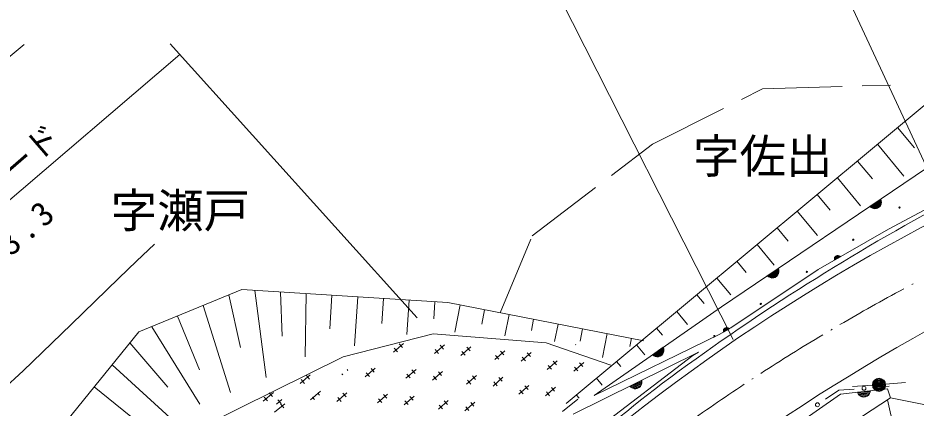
# Model space of a CAD drawing. Units: millimetres, scale not verified. Extents: x -61140 to 578860, y -202464 to 157536.
# Drawn here: x 149594 to 217233, y 68746 to 98101 of the extents above; entities that cross this region are included whole.
import ezdxf
from ezdxf.enums import TextEntityAlignment as Align

# ---------------------------------------------------------------- set-up
doc = ezdxf.new("R2010")
doc.units = ezdxf.units.MM
doc.header["$LTSCALE"] = 1000
doc.linetypes.add('DASHED', pattern=[7.5, 6, -1.5])
doc.layers.add('S-BGD', color=7, linetype='Continuous', lineweight=13)
doc.styles.add('ＭＳ ゴシック', font='')
doc.styles.get('ＭＳ ゴシック').set_extended_font_data('MS Gothic')

msp = doc.modelspace()

# ---------------------------------------------------------------- linework, layer by layer
at = {"layer": 'S-BGD'}
for p, q in [((203461, 73911), (190103, 100254)), ((218501, 85868), (212149, 99507)), ((147686, 94128), (150057, 96108)), ((161045, 96165), (179662, 75521)), ((135546, 72962), (161785, 95345)), ((190892, 69096), (219626, 92994)), ((215845, 89849), (217108, 88331)), ((214333, 88591), (216320, 86202)), ((212821, 87334), (213942, 85985)), ((202591, 76361), (218032, 86785)), ((211308, 86076), (213060, 83970)), ((209796, 84818), (210777, 83639)), ((213757, 83900), (214586, 84459)), ((213852, 83825), (213757, 83900)), ((214600, 84393), (213813, 83862)), ((213868, 83824), (214614, 84327)), ((214618, 84255), (213937, 83794)), ((214009, 83768), (214612, 84175)), ((214597, 84090), (214096, 83751)), ((214228, 83765), (214537, 83973)), ((214471, 83875), (214342, 83788)), ((214547, 83971), (214471, 83875)), ((214605, 84083), (214547, 83971)), ((214586, 84459), (214617, 84341)), ((214624, 84228), (214605, 84083)), ((214617, 84341), (214624, 84228)), ((208284, 83560), (209800, 81737)), ((213957, 83778), (213852, 83825)), ((214099, 83741), (213957, 83778)), ((214224, 83753), (214099, 83741)), ((214342, 83788), (214224, 83753)), ((218216, 83840), (215168, 82217)), ((206771, 82303), (207611, 81293)), ((215168, 82217), (209863, 79169)), ((158532, 79796), (159877, 81089)), ((205259, 81045), (206540, 79504)), ((211087, 79939), (211088, 79995)), ((211099, 79879), (211087, 79939)), ((211088, 79995), (211103, 80067)), ((211479, 80170), (211089, 79946)), ((211090, 79982), (211446, 80187)), ((211094, 79912), (211506, 80149)), ((211411, 80203), (211096, 80022)), ((211532, 80128), (211099, 79879)), ((211103, 80067), (211136, 80121)), ((211106, 80064), (211369, 80214)), ((211136, 80121), (211177, 80166)), ((211302, 80212), (211141, 80119)), ((211177, 80166), (211244, 80205)), ((211244, 80205), (211305, 80218)), ((211305, 80218), (211367, 80219)), ((211367, 80219), (211437, 80196)), ((211437, 80196), (211487, 80169)), ((211487, 80169), (211532, 80128)), ((157195, 78509), (158532, 79796)), ((209863, 79169), (203292, 74775)), ((203747, 79787), (204445, 78947)), ((206036, 78688), (206865, 79247)), ((206880, 79181), (206092, 78650)), ((206865, 79247), (206896, 79129)), ((153595, 75035), (157195, 78509)), ((202234, 78529), (203281, 77271)), ((206132, 78613), (206036, 78688)), ((206236, 78566), (206132, 78613)), ((206148, 78612), (206894, 79116)), ((206898, 79043), (206216, 78583)), ((206379, 78529), (206236, 78566)), ((206288, 78556), (206891, 78963)), ((206876, 78878), (206375, 78539)), ((206503, 78541), (206379, 78529)), ((206622, 78576), (206503, 78541)), ((206507, 78553), (206816, 78761)), ((206750, 78663), (206622, 78576)), ((206827, 78759), (206750, 78663)), ((206884, 78871), (206827, 78759)), ((206903, 79016), (206884, 78871)), ((206896, 79129), (206903, 79016)), ((158701, 74468), (166455, 77660)), ((165486, 77261), (166346, 73294)), ((166455, 77660), (181964, 76683)), ((167425, 77599), (168299, 71054)), ((169363, 77476), (169505, 74156)), ((171302, 77354), (171229, 72605)), ((173240, 77232), (173081, 74698)), ((175179, 77110), (174947, 73431)), ((200722, 77271), (201279, 76602)), ((163548, 76463), (165600, 69905)), ((177117, 76988), (176999, 75107)), ((179056, 76866), (178893, 74276)), ((180994, 76744), (180913, 75449)), ((181964, 76683), (196731, 73811)), ((182887, 76504), (182490, 74461)), ((184733, 76145), (184519, 75048)), ((186579, 75786), (186265, 74173)), ((192988, 69698), (202591, 76361)), ((199210, 76014), (200021, 75038)), ((161609, 75665), (163270, 71629)), ((188424, 75427), (188261, 74588)), ((149981, 71554), (153595, 75035)), ((151981, 66197), (158701, 74468)), ((159671, 74867), (163302, 69044)), ((190270, 75068), (190014, 73751)), ((192116, 74709), (191934, 73770)), ((197697, 74756), (198128, 74239)), ((203292, 74775), (202460, 74300)), ((202727, 74575), (202742, 74647)), ((202727, 74518), (202727, 74575)), ((202738, 74458), (202727, 74518)), ((202729, 74561), (203086, 74765)), ((203119, 74748), (202729, 74525)), ((202733, 74492), (203146, 74727)), ((203051, 74781), (202736, 74601)), ((203172, 74706), (202738, 74458)), ((202742, 74647), (202775, 74700)), ((202746, 74643), (203009, 74793)), ((202775, 74700), (202817, 74745)), ((202942, 74791), (202780, 74699)), ((202817, 74745), (202884, 74784)), ((202884, 74784), (202945, 74797)), ((202945, 74797), (203007, 74798)), ((203007, 74798), (203077, 74774)), ((203077, 74774), (203127, 74747)), ((203127, 74747), (203172, 74706)), ((174093, 72608), (180871, 74331)), ((180871, 74331), (189372, 73642)), ((202460, 74300), (192988, 69698)), ((193962, 74350), (193610, 72539)), ((195808, 73991), (195688, 73373)), ((158029, 73641), (160890, 70307)), ((178626, 73611), (177873, 72952)), ((178186, 72974), (177939, 73256)), ((178316, 73585), (178563, 73303)), ((181715, 73492), (180958, 72838)), ((181271, 72858), (181026, 73141)), ((181404, 73468), (181650, 73185)), ((183709, 73347), (182953, 72693)), ((183399, 73323), (183644, 73040)), ((186251, 73060), (185500, 72399)), ((189372, 73642), (194254, 71976)), ((191605, 73526), (191586, 73510)), ((196185, 73498), (196807, 72750)), ((197379, 72745), (198200, 73315)), ((198215, 73249), (197435, 72708)), ((197491, 72670), (198230, 73184)), ((198235, 73111), (197559, 72642)), ((198200, 73315), (198233, 73197)), ((198241, 73085), (198224, 72939)), ((198233, 73197), (198241, 73085)), ((174093, 72608), (163640, 67439)), ((183266, 72713), (183021, 72996)), ((185814, 72422), (185566, 72703)), ((185941, 73034), (186189, 72752)), ((188247, 72933), (187496, 72272)), ((187810, 72295), (187562, 72576)), ((187937, 72907), (188185, 72625)), ((191400, 68292), (200850, 72954)), ((200419, 72700), (192838, 66914)), ((197475, 72672), (197379, 72745)), ((197580, 72626), (197475, 72672)), ((197723, 72591), (197580, 72626)), ((197632, 72616), (198230, 73031)), ((198216, 72945), (197719, 72600)), ((197847, 72604), (197723, 72591)), ((197965, 72640), (197847, 72604)), ((197851, 72616), (198157, 72829)), ((198092, 72729), (197965, 72640)), ((198168, 72827), (198092, 72729)), ((198224, 72939), (198168, 72827)), ((200850, 72954), (200419, 72700)), ((156685, 71987), (162211, 66976)), ((176497, 71748), (175745, 71090)), ((176187, 71723), (176434, 71441)), ((190210, 72306), (189457, 71648)), ((189770, 71669), (189523, 71952)), ((189900, 72281), (190147, 71999)), ((192205, 72172), (191453, 71514)), ((191766, 71536), (191519, 71818)), ((191895, 72147), (192142, 71865)), ((194673, 72240), (194989, 71860)), ((148392, 70088), (149981, 71554)), ((171614, 71234), (170857, 70581)), ((171304, 71211), (171549, 70927)), ((174062, 71244), (173986, 71331)), ((174377, 71644), (174438, 71574)), ((176058, 71111), (175811, 71394)), ((179575, 71642), (178819, 70988)), ((179132, 71008), (178887, 71291)), ((179265, 71618), (179510, 71335)), ((181570, 71497), (180813, 70843)), ((181127, 70863), (180881, 71146)), ((181260, 71474), (181505, 71190)), ((184128, 71191), (183378, 70530)), ((183818, 71165), (184066, 70883)), ((186124, 71064), (185374, 70403)), ((185814, 71038), (186062, 70756)), ((171170, 70600), (170925, 70884)), ((183691, 70553), (183443, 70834)), ((185687, 70426), (185439, 70707)), ((188080, 70445), (187328, 69786)), ((187771, 70419), (188017, 70137)), ((193161, 70983), (193593, 70462)), ((195676, 70401), (196573, 70844)), ((195761, 70315), (195676, 70401)), ((196578, 70777), (195726, 70356)), ((195776, 70311), (196584, 70710)), ((196578, 70637), (195840, 70273)), ((195908, 70237), (196560, 70559)), ((196534, 70476), (195992, 70209)), ((196125, 70204), (196459, 70369)), ((196469, 70366), (196380, 70280)), ((196541, 70468), (196469, 70366)), ((196580, 70610), (196541, 70468)), ((196573, 70844), (196588, 70723)), ((196588, 70723), (196580, 70610)), ((213948, 70459), (212451, 70368)), ((214048, 70292), (215199, 70382)), ((214945, 70534), (216439, 70667)), ((155341, 70333), (159144, 67243)), ((168832, 69912), (168066, 69268)), ((168521, 69893), (168763, 69606)), ((172373, 70019), (171620, 69360)), ((172167, 69874), (172310, 69711)), ((174368, 69886), (173616, 69227)), ((174059, 69860), (174305, 69578)), ((177435, 69792), (176679, 69138)), ((177125, 69768), (177371, 69485)), ((187641, 69808), (187394, 70090)), ((190076, 70311), (189323, 69652)), ((189636, 69674), (189390, 69956)), ((189766, 70285), (190013, 70003)), ((191648, 69725), (191851, 69481)), ((195858, 70254), (195761, 70315)), ((195994, 70198), (195858, 70254)), ((196119, 70193), (195994, 70198)), ((196241, 70212), (196119, 70193)), ((196380, 70280), (196241, 70212)), ((203719, 64347), (211532, 69790)), ((210419, 69402), (211430, 70086)), ((211430, 70086), (212582, 70176)), ((211532, 69790), (215086, 70197)), ((212812, 69936), (213806, 70050)), ((212862, 69826), (212812, 69936)), ((213788, 69985), (212844, 69877)), ((212933, 69736), (212862, 69826)), ((212876, 69818), (213770, 69920)), ((213740, 69854), (212923, 69760)), ((213043, 69638), (212933, 69736)), ((212975, 69703), (213697, 69786)), ((213645, 69717), (213044, 69648)), ((213649, 69708), (213546, 69635)), ((213733, 69828), (213649, 69708)), ((213779, 69931), (213733, 69828)), ((213806, 70050), (213779, 69931)), ((215086, 70197), (215311, 69511)), ((168380, 69284), (168139, 69571)), ((169690, 69066), (168919, 68429)), ((169473, 69386), (169059, 69027)), ((169163, 69362), (169408, 69078)), ((169379, 69049), (169618, 68760)), ((171934, 69382), (171777, 69561)), ((173929, 69249), (173682, 69531)), ((176992, 69158), (176747, 69441)), ((179430, 69647), (178674, 68993)), ((178987, 69013), (178742, 69297)), ((179120, 69624), (179365, 69340)), ((182005, 69322), (181255, 68661)), ((181695, 69295), (181943, 69014)), ((184001, 69195), (183251, 68534)), ((183691, 69169), (183939, 68887)), ((190595, 68478), (191773, 69406)), ((205986, 63455), (215311, 69511)), ((213159, 69591), (213043, 69638)), ((213280, 69567), (213159, 69591)), ((213168, 69600), (213538, 69642)), ((213434, 69585), (213280, 69567)), ((213546, 69635), (213434, 69585)), ((215096, 69372), (216116, 64574)), ((215311, 69511), (218459, 68874)), ((181568, 68684), (181320, 68965)), ((183564, 68557), (183316, 68838))]:
    msp.add_line(p, q, dxfattribs=at)
at = {"layer": 'S-BGD', "linetype": 'DASHED'}
for p, q in [((197375, 88603), (205675, 92771)), ((205675, 92771), (215311, 93056)), ((188328, 81693), (197375, 88603)), ((185906, 75922), (188328, 81693))]:
    msp.add_line(p, q, dxfattribs=at)
at = {"layer": 'S-BGD'}
for centre, radius in [((215989, 83833), 49.8), ((212504, 81415), 49.8), ((209018, 78996), 49.8), ((205532, 76577), 49.8), ((202047, 74158), 49.8), ((213315, 70234), 149), ((214447, 70490), 498), ((214447, 70490), 440), ((214447, 70490), 382), ((214447, 70490), 322), ((214447, 70490), 265), ((214447, 70490), 195), ((214447, 70490), 135), ((214447, 70490), 77.5), ((214447, 70490), 15), ((209810, 68991), 149)]:
    msp.add_circle(centre, radius, dxfattribs=at)
for centre, radius, start, end in [((301754, -68705), 173620, 118.68262, 126.89304), ((286858, -47987), 147571, 117.41544, 135.54852), ((288272, -56325), 152137, 117.93024, 117.97345), ((288272, -56325), 152137, 118.23276, 120.30719), ((294401, -62970), 157316, 117.43646, 133.70367), ((288272, -56325), 152137, 120.56647, 120.60968), ((288272, -56325), 152137, 120.86899, 122.94342), ((288272, -56325), 152137, 123.50525, 125.57965), ((288272, -56325), 152137, 123.20273, 123.24594), ((319251, -85543), 197628, 128.01935, 134.19299)]:
    msp.add_arc(centre, radius, start, end, dxfattribs=at)

# ---------------------------------------------------------------- texts
at = {"layer": 'S-BGD', "style": 'ＭＳ ゴシック'}
msp.add_text('ストンガード', height=1833, rotation=40.9, dxfattribs=at).set_placement((141994, 78644), align=Align.BOTTOM_LEFT)
for s, p in [('字佐出', (200439, 85647)), ('字瀬戸', (156577, 81553))]:
    msp.add_text(s, height=2566, dxfattribs=at).set_placement(p, align=Align.BOTTOM_LEFT)
at = {"layer": 'S-BGD', "insert": (145390, 76833), "char_height": 1833, "attachment_point": 7, "rotation": 41.3, "style": 'ＭＳ ゴシック'}
msp.add_mtext('\\T1.32;L=33.3', dxfattribs=at)

doc.saveas('drawing.dxf')
